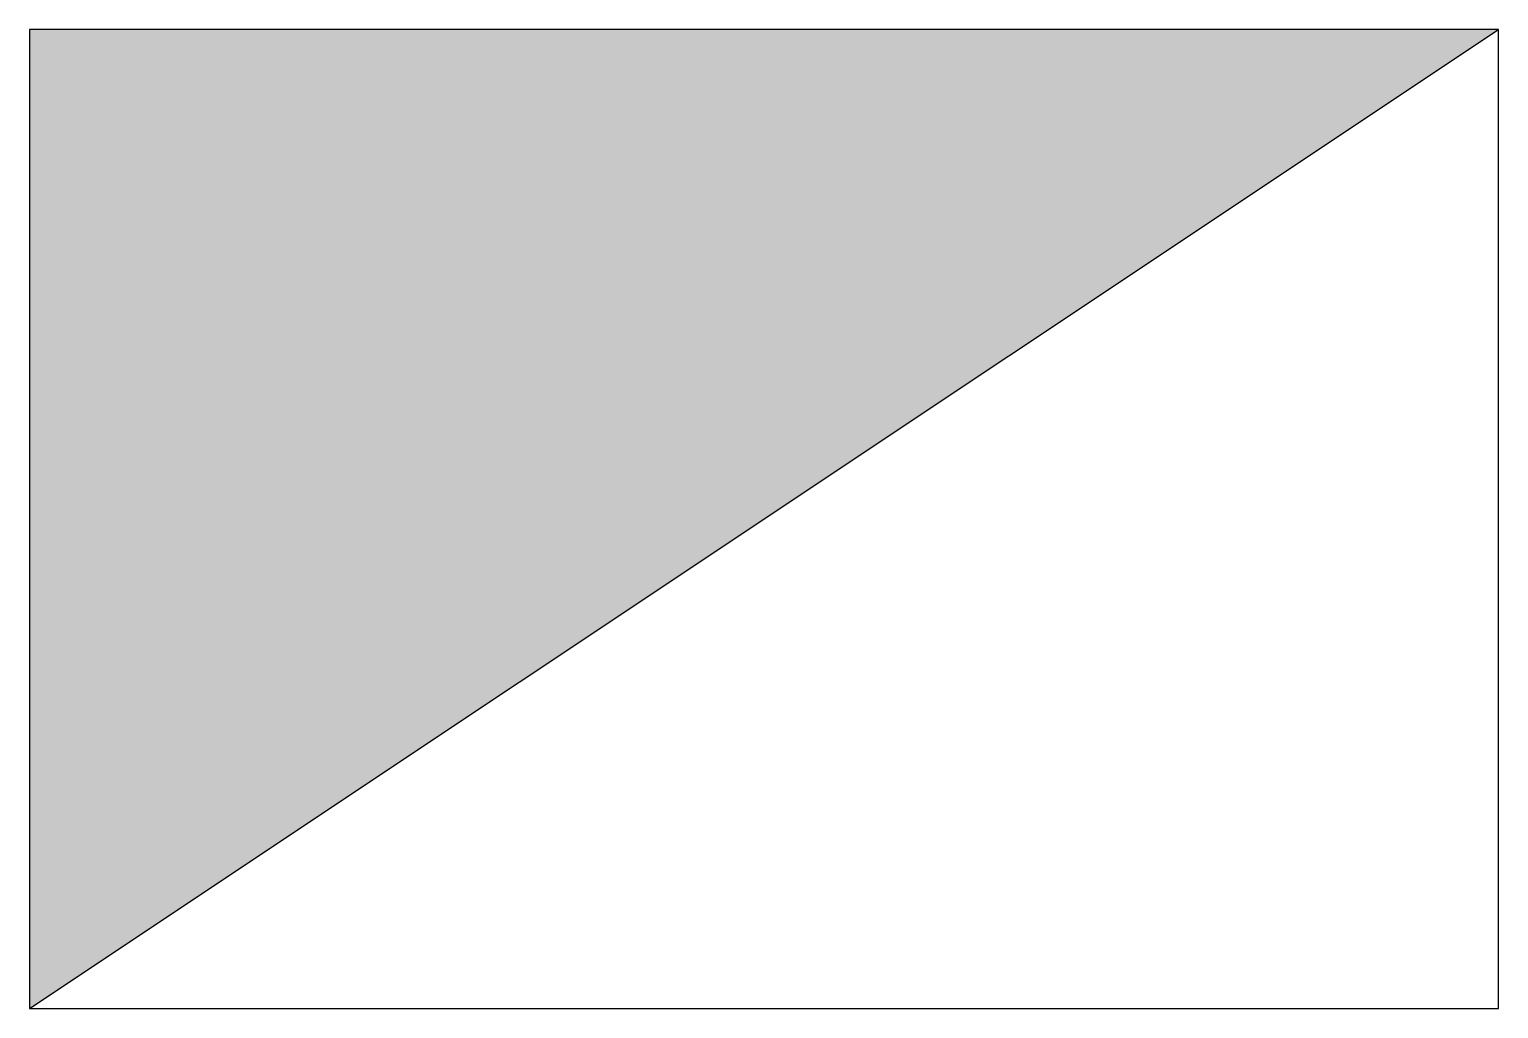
# Model space of a CAD drawing. Header units: metres. Extents: x -1.12 to 1.13, y -0.75 to 0.75.
import ezdxf

# ---------------------------------------------------------------- set-up
doc = ezdxf.new("R2010")
doc.units = ezdxf.units.M
doc.layers.get('0').update_dxf_attribs({"color": 150})

msp = doc.modelspace()

# ---------------------------------------------------------------- hatches: boundary and pattern name
msp.add_hatch(color=256).paths.add_polyline_path([(1.125, 0.75), (-1.125, 0.75), (-1.125, -0.75)])

# ---------------------------------------------------------------- linework, layer by layer
msp.add_line((-1.125, -0.75), (1.125, 0.75))
at = {"flags": 128}
msp.add_lwpolyline([(-1.125, -0.75), (1.125, -0.75), (1.125, 0.75), (-1.125, 0.75)], close=True, dxfattribs=at)

doc.saveas('drawing.dxf')
